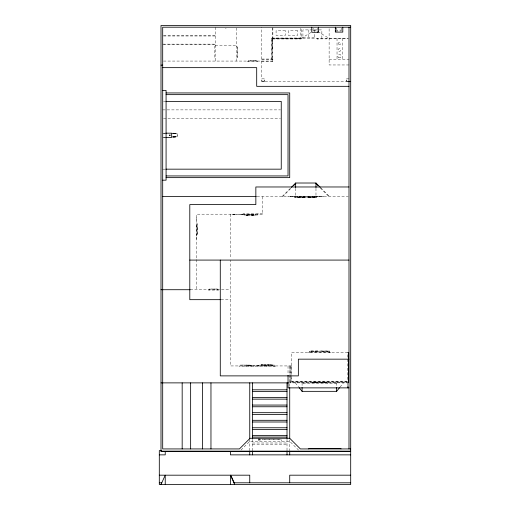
<?xml version="1.0" encoding="UTF-8"?>
<svg xmlns="http://www.w3.org/2000/svg" width="510" height="510" viewBox="0 0 510 510"><rect width="100%" height="100%" fill="white"/><g stroke="black" fill="none" stroke-linecap="round" stroke-linejoin="round"><path stroke-width="0.38" stroke-dasharray="2.55 1.91" d="M340.023 387.109L343.415 382.876M282.1 196.567L290.77 187.897M282.706 196.567L291.44 187.833M240.981 450.075L249.747 441.309L289.718 441.309L298.49 450.075M301.18 38.371L312.439 31.595M232.643 214.181L232.643 214.691L236.117 214.353L236.959 214.691L236.959 214.181M251.698 214.181L251.698 214.691L252.546 214.353L256.014 214.691L256.014 214.181M252.291 365.938L252.291 365.434L251.443 365.772L247.548 365.434L247.548 365.938M272.614 365.938L272.614 365.434L271.766 365.772L267.871 365.434L267.871 365.938M246.024 215.029L246.024 215.539L247.038 215.194L250.091 215.539L250.091 215.029M251.443 215.029L251.443 215.539L254.49 215.194L255.51 215.539L255.51 215.029M266.067 365.09L266.067 364.586L264.709 364.924L261.324 364.586L261.324 365.09M272.161 365.09L272.161 364.586L270.81 364.924L267.418 364.586L267.418 365.09M176.479 136.699L177.308 136.642L177.308 133.652L176.645 133.594M225.458 28.209L226.108 28.209M313.433 30.753L316.99 30.753M163.487 35.662L215.194 35.662M163.487 36L215.194 36M302.921 37.204L314.772 37.204M301.18 38.033L271.601 38.033L271.601 59.377M271.601 38.371L348.247 38.371M329.122 38.709L348.209 38.709M271.938 38.881L272.276 38.881L272.276 51.587L271.938 51.587M272.531 38.964L301.18 38.964L301.18 27.942M272.276 39.895L272.276 44.217M162.69 44.134L215.194 44.134M163.487 44.472L215.194 44.472M271.938 45.231L272.276 45.231M215.194 45.403L236.366 45.403M272.276 46.251L272.276 50.566M215.194 46.671L214.353 46.671L214.353 58.529L215.194 58.529M236.366 46.671L237.214 46.671L237.214 58.529L236.366 58.529M237.214 47.347L237.214 57.853M271.938 52.09L272.276 52.09L272.276 58.867L271.938 58.867M261.777 59.039L272.869 59.039L272.869 61.404L261.777 61.404M261.777 59.377L272.869 59.377M329.122 59.542L348.999 59.542M163.487 61.066L272.531 61.066M348.999 64.961L329.122 64.961L329.122 27.942M264.314 78.852L261.777 78.852L261.777 27.196M346.462 78.852L348.999 78.852M265.104 81.396L346.462 81.396M163.487 101.42L165.399 101.42M162.69 109.886L280.455 109.886M163.487 118.358L280.455 118.358M163.506 133.174L166.426 133.174M162.913 133.346L165.068 133.346M162.913 137.241L165.068 137.241M163.506 137.413L166.502 137.413M162.69 169.167L165.399 169.167M297.343 196.395L288.877 196.229M314.281 196.395L322.747 196.229M257.072 196.567L348.209 196.567M294.805 197.242L316.818 197.242M311.317 197.415L307.167 197.242M262.624 213.843L242.977 213.843L242.977 214.181M232.643 214.691L236.959 214.691M251.698 214.691L256.014 214.691M246.024 215.539L250.091 215.539M251.443 215.539L255.51 215.539M196.567 217.738L196.567 222.054M196.567 223.074L197.077 223.074L197.077 235.779L196.567 235.779M197.077 224.088L197.077 234.759M196.567 225.273L196.567 235.435M196.395 226.121L197.242 226.121M197.242 227.141L197.242 233.574M196.395 234.594L197.242 234.594M196.567 236.793L196.567 241.109M190.262 289.718L230.444 289.718M221.059 299.67L230.444 299.67M309.2 351.371L329.524 351.371M347.814 352.391L291.414 352.391L291.414 381.18L347.31 381.18L347.31 352.391M261.324 364.586L266.067 364.586M267.418 364.586L272.161 364.586M247.548 365.434L252.291 365.434M267.871 365.434L272.614 365.434M291.414 365.938L230.444 365.938L230.444 260.081M347.731 381.69L291.076 381.69L291.076 376.966M290.566 382.028L347.731 382.028M348.661 382.704L290.062 382.704L290.062 365.938M288.367 382.876L348.999 382.876M258.219 439.792L281.252 439.792L281.252 441.309M252.456 443.005L287.009 443.005M252.456 444.694L287.009 444.694M176.479 133.594L177.148 133.652L177.148 136.642M317.864 31.595L329.122 38.371M320.854 187.897L329.524 196.567M320.152 187.833L328.88 196.567M295.309 382.876L298.701 387.109M347.814 383.144L347.814 386.3M342.216 38.371L342.216 59.542M341.432 28.056L341.432 30.766M340.922 31.429L340.922 30.071L337.365 30.071L337.365 31.429M337.033 38.371L337.033 59.542M336.689 28.279L336.689 30.651M336.638 382.876L336.638 386.727M336.466 382.876L336.466 383.214L302.258 383.214L302.258 382.876M335.452 382.876L335.452 383.214M330.537 352.391L330.537 352.729L308.18 352.729L308.18 352.391M329.524 352.729L329.524 351.033L309.2 351.033L309.2 352.729M328.166 351.033L320.713 351.033M328.166 351.371L324.443 351.371M327.407 383.214L327.407 382.366L311.317 382.366L311.317 383.214M326.833 38.371L326.833 38.881L317.01 38.881L317.01 38.371M326.221 382.366L323.722 382.366M324.105 351.371L320.713 351.371M323.767 196.567L323.767 196.229L287.857 196.229L287.857 196.567M323.047 382.366L320.548 382.366M321.867 38.371L321.867 29.905L302.921 29.905L302.921 38.371M318.176 382.366L315.677 382.366M318.061 38.881L318.061 39.219L317.386 38.881M318.004 351.033L310.552 351.033M318.004 351.371L314.281 351.371M317.838 196.229L317.838 196.567M317.182 27.935L317.182 30.81M316.818 196.229L316.818 197.752L294.805 197.752L294.805 196.229M315.977 188.286L315.977 196.567M315.467 197.242L311.827 197.242M315.48 197.752L307.154 197.752M315.001 382.366L312.502 382.366M314.772 29.905L314.772 38.371M314.281 196.229L314.281 196.905L297.343 196.905L297.343 196.229M313.943 351.371L310.552 351.371M313.261 196.905L310.386 196.905M313.121 28.184L313.121 30.727M309.71 196.905L306.829 196.905M308.824 29.905L308.824 38.371M304.795 196.905L301.914 196.905M304.457 197.242L300.817 197.242M304.457 197.752L296.157 197.752M303.272 382.876L303.272 383.214M302.086 382.876L302.086 386.727M301.238 196.905L298.356 196.905M300.836 28.305L300.836 38.626L272.448 38.709L272.448 38.371M300.67 38.371L300.67 38.709M299.797 197.242L296.157 197.242M299.65 38.709L294.755 38.709M295.647 188.286L295.647 196.567M293.785 196.229L293.785 196.567M292.727 38.709L287.825 38.709M291.076 365.938L291.076 376.176M290.566 365.938L290.566 382.704M289.718 365.938L289.718 386.835M289.718 439.792L289.718 450.343M288.029 365.938L288.029 374.557M287.009 439.033L287.009 450.171M286.811 38.371L286.811 38.709M286.301 38.371L286.301 38.709M285.288 38.709L280.392 38.709M279.856 439.792L279.856 439.282L262.076 439.282L262.076 439.792M278.358 38.709L273.462 38.709M275.381 365.938L275.381 366.276L239.024 366.276L239.024 365.938M274.648 365.938L274.648 366.276M274.367 366.276L274.367 365.09L259.125 365.09L259.125 366.276M273.634 365.938L273.634 366.276M272.869 27.534L272.869 38.626M272.531 27.98L272.531 61.404M271.938 38.371L271.938 59.377M271.766 365.434L271.766 365.938M270.81 364.586L270.81 365.09M268.776 364.586L268.776 365.09M268.719 365.434L268.719 365.938M266.858 366.276L266.858 365.434L253.304 365.434L253.304 366.276M265.837 365.434L261.094 365.434M264.709 364.586L264.709 365.09M262.624 196.567L262.624 214.181L196.567 214.181L196.567 258.71M262.682 364.586L262.682 365.09M259.947 438.606L259.947 440.978L259.271 440.978L259.271 438.606M259.067 365.434L254.324 365.434M258.557 213.843L258.557 214.181M258.219 438.275L258.219 441.309M258.105 365.938L258.105 366.276M257.85 61.066L257.85 61.404L247.344 61.404L247.344 61.066M257.544 213.843L257.544 215.029L243.99 215.029L243.99 213.843M256.83 61.404L256.83 60.562L248.364 60.562L248.364 61.404M255.644 60.562L249.549 60.562M255.172 214.181L255.172 214.691M254.49 215.194L254.49 215.539M252.546 214.181L252.546 214.691M252.456 215.194L252.456 215.539M252.456 439.282L252.456 450.171M251.443 365.434L251.443 365.938M251.22 365.938L251.22 366.276M250.684 214.181L250.684 214.691L237.979 214.691L237.979 214.181M250.2 366.276L250.2 365.09L240.038 365.09L240.038 366.276M249.664 214.691L245.348 214.691M249.747 439.282L249.747 450.343M249.071 215.194L249.071 215.539M248.848 365.09L241.396 365.09M248.395 365.434L248.395 365.938M247.038 215.194L247.038 215.539M246.534 365.938L246.534 366.276M245.514 365.938L245.514 366.276M243.315 214.691L238.992 214.691M236.366 27.98L236.366 61.066M236.117 214.181L236.117 214.691M233.491 214.181L233.491 214.691M230.444 214.181L230.444 258.5M218.752 289.718L218.752 290.062L208.252 290.062L208.252 289.718M217.738 290.062L217.738 289.042L209.272 289.042L209.272 290.062M216.552 289.042L210.458 289.042M215.194 27.196L215.194 61.066M196.567 259.507L196.567 289.718M285.332 30.753L276.088 30.753L276.088 35.407L285.332 35.407L285.332 30.753M297.623 30.753L288.38 30.753L288.38 35.407L297.623 35.407L297.623 30.753M338.666 57.579A1.696 1.696 0 0 0 341.203 56.113A1.696 1.696 0 0 0 338.666 54.646A1.696 1.696 0 0 0 338.666 57.579M338.831 51.147A1.358 1.358 0 0 0 340.865 49.974A1.358 1.358 0 0 0 338.831 48.801A1.358 1.358 0 0 0 338.831 51.147M338.672 44.364A1.186 1.186 0 0 0 340.654 43.828A1.186 1.186 0 0 0 339.207 42.381A1.186 1.186 0 0 0 338.672 44.364"/><path stroke-width="0.76" d="M161.001 484.5L165.234 475.186L165.234 484.5M299.185 387.715L302.086 391.342L336.638 391.342L339.539 387.715M291.312 187.355L295.647 183.013L315.977 183.013L320.312 187.355M293.62 185.653L295.806 183.472M174.643 136.884L175.976 136.763M175.816 136.763L173.999 136.916M174.458 136.897L173.075 136.941M173.738 136.929L172.469 136.954M350.695 27.196L162.69 27.196L162.69 448.934L239.426 448.934L249.747 438.606L249.747 382.876M335.338 28.279L336.014 28.279M335.338 30.651L336.014 30.651M335.338 31.429L336.014 31.429M161.001 65.14L162.69 65.14M162.69 67.651L256.696 67.651L256.696 86.33L348.999 86.33M350.695 81.396L346.462 81.396L346.462 80.121M162.69 90.41L166.081 90.41L166.081 180.177L162.69 180.177M166.081 92.948L289.718 92.948L289.718 177.639L166.081 177.639M166.081 94.643L288.029 94.643L288.029 175.944L166.081 175.944M165.877 101.42L281.252 101.42L281.252 169.167L165.877 169.167M165.744 133.174L171.666 133.174L171.666 137.413L165.744 137.413M348.999 186.972L255.848 186.972L255.848 204.587L189.79 204.587L189.79 299.67L220.282 299.67M162.69 196.567L256.275 196.567M189.79 260.081L348.999 260.081M161.001 289.718L190.262 289.718M348.999 359.161L298.356 359.161L298.356 375.883L220.282 375.883L220.282 260.081M161.001 382.876L288.367 382.876M348.999 387.874L288.029 387.874L288.029 375.341M252.456 389.818L287.009 389.818M252.456 391.514L287.009 391.514M252.456 397.443L287.009 397.443M252.456 399.139L287.009 399.139M252.456 405.061L287.009 405.061M252.456 406.757L287.009 406.757M252.456 412.686L287.009 412.686M252.456 414.381L287.009 414.381M252.456 420.31L287.009 420.31M252.456 422L287.009 422M252.456 427.762L287.009 427.762M252.456 429.452L287.009 429.452M252.456 435.381L287.009 435.381M252.456 437.076L287.009 437.076M249.747 438.275L289.718 438.275L300.377 448.934L350.695 448.934M161.339 450.623L159.305 450.623L159.305 484.5L350.695 484.5L350.695 25.5L161.001 25.5L161.001 451.471L350.695 451.471M161.001 451.133L350.695 451.133M159.305 454.863L165.234 454.863L165.234 451.331M350.695 454.863L230.444 454.863L230.444 451.331M159.305 475.186L230.444 475.186L234.676 484.5M350.695 475.186L289.718 475.186L289.718 482.804M159.305 482.804L161.766 482.804M233.905 482.804L350.695 482.804M172.469 133.339L173.209 133.352M173.075 133.352L174.152 133.378M173.591 133.365L174.458 133.397M174.299 133.397L175.816 133.537M174.643 133.416L175.976 133.531M315.786 183.472L317.966 185.653M234.243 482.804L230.781 475.186L249.747 475.186L249.747 482.804M348.999 27.196L348.999 448.934M348.661 352.391L348.661 382.704M347.814 386.3L347.814 387.874M342.79 27.196L342.79 32.104L335.338 32.104L335.338 27.196M340.954 448.934L340.954 448.596L308.773 448.596L308.773 448.934M336.638 387.498L336.638 391.342M318.54 27.196L318.54 32.277L311.763 32.277L311.763 27.196M317.864 31.595L317.864 32.277M315.977 183.013L315.977 187.533M302.086 387.498L302.086 391.342M295.647 183.013L295.647 187.533M289.718 387.625L289.718 438.275M289.718 451.095L289.718 454.863M287.009 382.876L287.009 438.275M287.009 450.948L287.009 454.863M264.314 80.121L264.314 81.396L261.777 81.396L261.777 80.121M252.456 382.876L252.456 438.275M252.456 450.948L252.456 454.863M249.747 451.095L249.747 454.863M230.444 475.186L230.444 484.5M210.962 382.876L210.962 448.934M202.495 382.876L202.495 448.934M190.638 382.876L190.638 448.934M182.172 382.876L182.172 448.934M170.028 135.048L169.518 135.048L169.518 135.583L170.028 135.583L170.028 135.048"/></g></svg>
